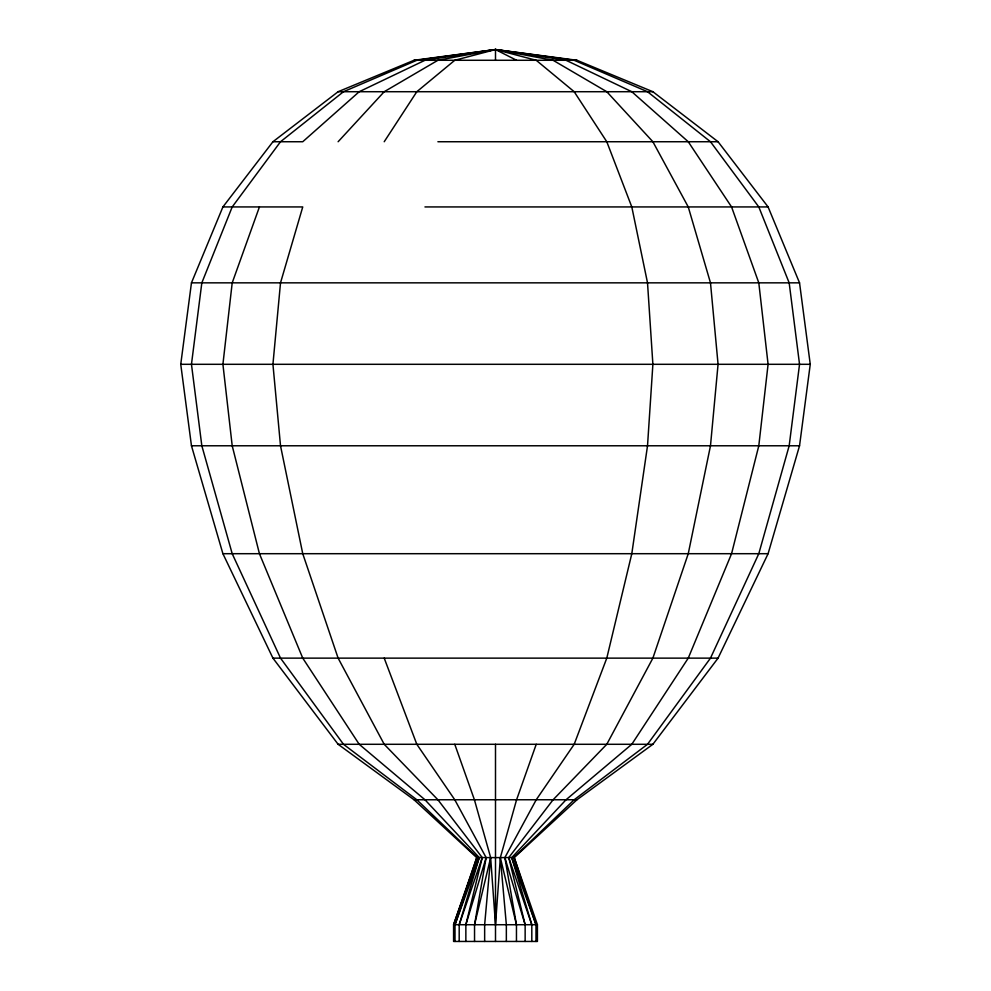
<?xml version="1.0" encoding="UTF-8"?>
<svg xmlns="http://www.w3.org/2000/svg" width="991" height="991" viewBox="0 0 991 991"><rect width="100%" height="100%" fill="white"/><g stroke="black" fill="none" stroke-linecap="round" stroke-linejoin="round"><path stroke-width="1.49" d="M180.746 364.304L191.461 282.844L222.913 206.933L272.934 141.738L338.117 91.717L414.04 60.278L495.5 49.55L576.96 60.278L652.883 91.717L718.066 141.738L768.087 206.933L799.539 282.844L810.254 364.304L799.539 445.777L768.087 553.696L718.066 658.135L652.883 744.291L576.96 799.762L514.242 857.599L476.758 857.599L414.04 799.762L338.117 744.291L272.934 658.135L222.913 553.696L191.461 445.777L180.746 364.304L810.254 364.304M474.54 941.45L474.54 924.727L486.135 857.599L454.77 799.762L416.815 744.291L384.211 658.135M474.54 924.727L490.656 857.599L474.416 799.762L454.77 744.291M465.857 941.45L465.857 924.727L482.245 857.599L437.898 799.762L384.211 744.291L338.117 658.135L302.75 553.696L280.515 445.777L272.934 364.304L280.515 282.844L302.75 206.933L222.913 206.933M459.192 941.45L459.192 924.727L479.272 857.599L424.953 799.762L359.2 744.291L302.75 658.135L259.431 553.696L232.204 445.777L222.913 364.304L232.204 282.844L259.431 206.933M465.857 924.727L486.135 857.599M535.995 941.45L535.995 924.727L513.598 857.599L574.185 799.762L647.519 744.291L710.485 658.135L758.796 553.696L789.17 445.777L799.539 364.304L789.17 282.844L758.796 206.933L710.485 141.738L647.519 91.717L574.185 60.278L495.5 49.55L416.815 60.278L343.481 91.717L280.515 141.738L232.204 206.933L201.83 282.844L191.461 364.304L201.83 445.777L232.204 553.696L280.515 658.135L343.481 744.291L416.815 799.762L477.402 857.599L455.005 924.727L455.005 941.45M459.192 924.727L482.245 857.599M477.402 857.599L453.581 924.727L453.581 941.45L537.419 941.45L537.419 924.727L514.242 857.599L535.995 924.727L511.728 857.599L566.047 799.762L631.8 744.291L688.25 658.135L731.569 553.696L758.796 445.777L768.087 364.304L758.796 282.844L731.569 206.933L688.25 141.738L631.8 91.717L566.047 60.278L495.5 49.55L424.953 60.278L359.2 91.717L302.75 141.738L272.934 141.738M536.23 744.291L516.584 799.762L500.344 857.599L495.5 924.727L490.656 857.599L484.649 924.727L484.649 941.45M479.272 857.599L455.005 924.727L476.758 857.599L453.581 924.727L537.419 924.727M516.46 941.45L516.46 924.727L504.865 857.599L536.23 799.762L574.185 744.291L606.789 658.135L631.8 553.696L647.519 445.777L652.883 364.304L647.519 282.844L631.8 206.933L606.789 141.738L574.185 91.717L536.23 60.278L495.5 49.55L437.898 60.278L384.211 91.717L338.117 141.738M384.211 141.738L416.815 91.717L454.77 60.278L495.5 49.55L553.102 60.278L606.789 91.717L652.883 141.738L688.25 206.933L710.485 282.844L718.066 364.304L710.485 445.777L688.25 553.696L652.883 658.135L606.789 744.291L553.102 799.762L508.755 857.599L525.143 924.727L525.143 941.45M414.04 60.278L576.96 60.278M338.117 91.717L652.883 91.717M437.898 141.738L718.066 141.738M424.953 206.933L768.087 206.933M191.461 282.844L799.539 282.844M191.461 445.777L799.539 445.777M222.913 553.696L768.087 553.696M272.934 658.135L718.066 658.135M338.117 744.291L652.883 744.291M414.04 799.762L576.96 799.762M516.584 60.278L495.5 49.55L495.5 60.278M508.755 857.599L531.808 924.727L531.808 941.45M504.865 857.599L525.143 924.727M511.728 857.599L531.808 924.727M516.46 924.727L500.344 857.599L506.351 924.727L506.351 941.45M495.5 744.291L495.5 941.45"/></g></svg>
